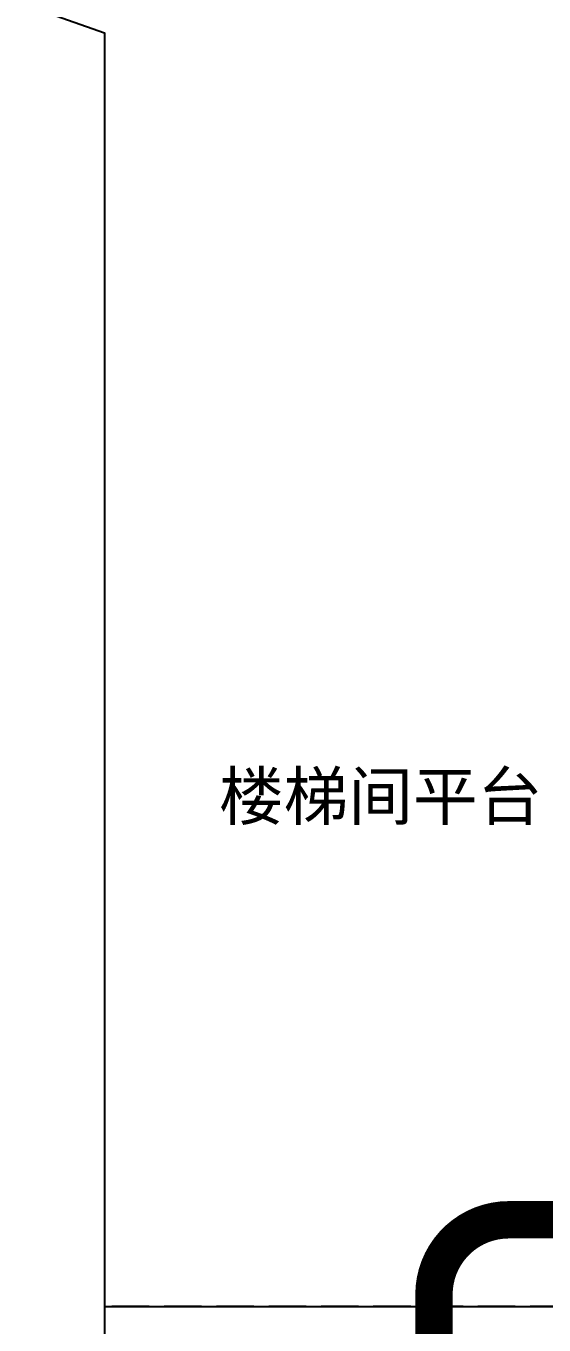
# Model space of a CAD drawing. Extents: x 220580 to 2027826, y -309201 to 71987.
# Drawn here: x 305877 to 307264, y -191597 to -188121 of the extents above; entities that cross this region are included whole.
import ezdxf

# ---------------------------------------------------------------- set-up
doc = ezdxf.new("R2010")
doc.units = 0
doc.linetypes.add('DASH', pattern=[0.35, 0.25, -0.1])
doc.linetypes.add('ZN-DOT', pattern=[0.25, 0, -0.25])
for name, color, linetype in [('!ZN6-层高线-8', 8, 'ZN-DOT'), ('3索引', 3, 'Continuous'), ('A-SFCE', 30, 'Continuous'), ('DIM_SYMB', 3, 'Continuous'), ('PUB_TEXT', 7, 'Continuous')]:
    doc.layers.add(name, color=color, linetype=linetype)
doc.styles.add('图框', font='')
doc.styles.get('图框').set_extended_font_data('SimSun')

msp = doc.modelspace()

# ---------------------------------------------------------------- linework, layer by layer
at = {"layer": '!ZN6-层高线-8', "linetype": 'DASH', "ltscale": 400}
msp.add_line((312646.9, -191547.1), (306087.4, -191547.1), dxfattribs=at)
at = {"layer": '3索引', "linetype": 'DASH', "ltscale": 1000, "const_width": 100}
msp.add_lwpolyline([(307169.2, -191315.5), (309047.5, -191315.5, -0.414214), (309247.5, -191515.5), (309247.5, -193456.4, -0.414214), (309047.5, -193656.4), (307169.2, -193656.4, -0.414214), (306969.2, -193456.4), (306969.2, -191515.5, -0.414214)], format="xyb", close=True, dxfattribs=at)
at = {"layer": 'A-SFCE'}
msp.add_line((306087.4, -191547.1), (307499.2, -191547.1), dxfattribs=at)
at = {"layer": 'DIM_SYMB'}
msp.add_lwpolyline([(306087.4, -179078.7), (306087.4, -187914.5), (306297.4, -187991), (305877.4, -188065), (306087.4, -188139.5), (306087.4, -196975.3)], dxfattribs=at)

# ---------------------------------------------------------------- texts
at = {"layer": 'PUB_TEXT', "style": '图框'}
msp.add_text('楼梯间平台', height=126.89, dxfattribs=at).set_placement((306393.8, -190245.6))

doc.saveas('drawing.dxf')
